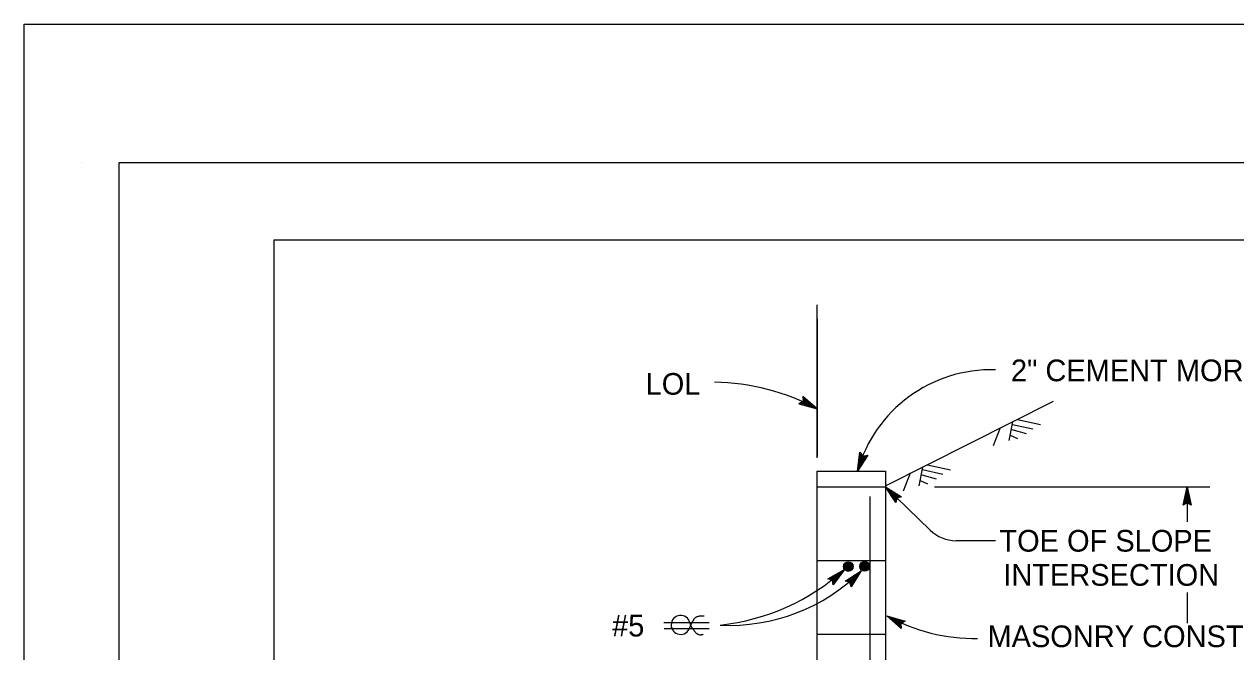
# Model space of a CAD drawing. Extents: x -894 to 866, y -476 to 714.
# Drawn here: x -894 to -502.9, y 511 to 713.6 of the extents above; entities that cross this region are included whole.
import ezdxf

# ---------------------------------------------------------------- set-up
doc = ezdxf.new("R2010")
doc.units = 0
doc.layers.add('10 Sheet Format', color=7, linetype='Continuous')
doc.layers.add('60 Nongeo Data', color=7, linetype='Continuous')

msp = doc.modelspace()

# ---------------------------------------------------------------- linework, layer by layer
at = {"layer": '10 Sheet Format'}
for p, q in [((-875.41, 668.97), (-875.41, 668.97)), ((-813.45, 643.96), (811.55, 643.96)), ((-813.45, 643.96), (-813.45, -406.04))]:
    msp.add_line(p, q, dxfattribs=at)
for points in [[(-894.04, 713.57), (865.96, 713.57), (865.96, -476.43), (-894.04, -476.43)], [(-863.43, 668.96), (836.57, 668.96), (836.57, -431.04), (-863.43, -431.04)], [(-863.43, 668.96), (836.57, 668.96), (836.57, -431.04), (-863.43, -431.04)]]:
    msp.add_lwpolyline(points, close=True, dxfattribs=at)
at = {"layer": '60 Nongeo Data'}
for p, q in [((-637.99, 605.86), (-637.99, 622.95)), ((-637.99, 618.49), (-637.99, 574.01)), ((-637.99, 574.66), (-637.99, 618.49)), ((-637.99, 597.51), (-637.99, 602.58)), ((-637.99, 573.65), (-637.99, 595.12)), ((-642.59, 591.9), (-643.92, 591.09)), ((-643.92, 591.09), (-643.92, 591.09)), ((-643.92, 591.09), (-637.99, 589.47)), ((-643.56, 591.31), (-639.21, 590.11)), ((-643.19, 591.52), (-640.43, 590.76)), ((-642.87, 591.74), (-641.65, 591.41)), ((-637.99, 589.47), (-642.67, 593.45)), ((-642.67, 593.45), (-642.67, 593.45)), ((-642.67, 593.45), (-642.59, 591.9)), ((-640.43, 590.76), (-642.64, 592.64)), ((-639.22, 590.12), (-642.63, 593.03)), ((-641.65, 591.41), (-642.6, 592.21)), ((-637.99, 589.47), (-637.99, 589.47)), ((-578.91, 583.29), (-581.2, 577.52)), ((-574.97, 585.24), (-576.2, 579.18)), ((-574.98, 584.42), (-568.36, 582.92)), ((-573.37, 586.02), (-565.97, 584.35)), ((-575.74, 580.97), (-573.32, 579.89)), ((-575.23, 582.79), (-570.57, 581.49)), ((-625.06, 569.33), (-624.21, 575.42)), ((-624.58, 570.63), (-623.96, 575.07)), ((-624.21, 575.42), (-624.21, 575.42)), ((-624.21, 575.42), (-623.25, 574.2)), ((-621.71, 574.48), (-625.06, 569.33)), ((-622.12, 574.41), (-624.58, 570.62)), ((-624.09, 571.92), (-623.69, 574.78)), ((-622.54, 574.31), (-624.09, 571.92)), ((-623.61, 573.21), (-623.44, 574.44)), ((-622.92, 574.27), (-623.61, 573.21)), ((-623.25, 574.2), (-621.71, 574.48)), ((-621.71, 574.48), (-621.71, 574.48)), ((-602.42, 571.4), (-595.01, 569.72)), ((-637.99, 347.78), (-637.99, 569.28)), ((-637.99, 569.28), (-615.99, 569.28)), ((-625.06, 569.33), (-625.06, 569.33)), ((-615.99, 569.28), (-615.99, 445.28)), ((-607.96, 568.66), (-610.24, 562.89)), ((-604.02, 570.61), (-605.24, 564.55)), ((-604.28, 568.16), (-599.62, 566.86)), ((-604.03, 569.79), (-597.41, 568.29)), ((-637.99, 564.28), (-615.99, 564.28)), ((-615.99, 564.28), (-601.52, 550.25)), ((-612.62, 559.14), (-615.99, 564.28)), ((-615.99, 564.28), (-615.99, 564.28)), ((-615.99, 564.28), (-610.76, 561.05)), ((-612.52, 559.54), (-615, 563.32)), ((-614.99, 563.31), (-611.18, 560.96)), ((-604.78, 566.34), (-602.36, 565.26)), ((-600.14, 564.28), (-511.28, 564.28)), ((-519.92, 558.28), (-518.58, 564.28)), ((-518.58, 564.28), (-518.58, 564.28)), ((-518.58, 564.28), (-517.25, 558.28)), ((-518.58, 564.28), (-518.58, 552.99)), ((-620.99, 561.12), (-620.99, 351.28)), ((-612.44, 559.96), (-614.01, 562.35)), ((-614.01, 562.35), (-611.54, 560.83)), ((-612.33, 560.34), (-613.02, 561.39)), ((-613.02, 561.39), (-611.96, 560.74)), ((-612.26, 560.66), (-612.62, 559.14)), ((-610.76, 561.05), (-612.26, 560.66)), ((-610.76, 561.05), (-610.76, 561.05)), ((-519.57, 558.49), (-518.58, 562.9)), ((-519.21, 558.73), (-518.58, 561.51)), ((-518.86, 558.9), (-518.59, 560.13)), ((-518.59, 560.13), (-518.32, 558.92)), ((-518.58, 562.89), (-517.61, 558.51)), ((-518.58, 561.51), (-517.96, 558.69)), ((-612.62, 559.14), (-612.62, 559.14)), ((-518.58, 559.08), (-519.92, 558.28)), ((-519.92, 558.28), (-519.92, 558.28)), ((-517.25, 558.28), (-518.58, 559.08)), ((-517.25, 558.28), (-517.25, 558.28)), ((-580.5, 546.87), (-593.17, 546.87)), ((-637.99, 540.48), (-615.99, 540.48)), ((-634.62, 534.55), (-629.26, 537.56)), ((-634.22, 534.43), (-630.28, 536.64)), ((-630.29, 536.63), (-632.9, 532.99)), ((-629.26, 537.56), (-632.84, 532.57)), ((-629.26, 537.56), (-629.26, 537.56)), ((-628.97, 533.85), (-623.78, 537.15)), ((-628.56, 533.75), (-624.75, 536.17)), ((-624.76, 536.16), (-627.17, 532.38)), ((-623.78, 537.15), (-627.08, 531.96)), ((-623.78, 537.15), (-623.78, 537.15)), ((-633.13, 534.09), (-634.62, 534.55)), ((-634.62, 534.55), (-634.62, 534.55)), ((-633.81, 534.32), (-631.31, 535.72)), ((-633.44, 534.18), (-632.34, 534.8)), ((-632.84, 532.57), (-633.13, 534.09)), ((-632.34, 534.8), (-633.06, 533.79)), ((-631.31, 535.72), (-633, 533.37)), ((-632.84, 532.57), (-632.84, 532.57)), ((-627.45, 533.47), (-628.97, 533.85)), ((-628.97, 533.85), (-628.97, 533.85)), ((-628.14, 533.67), (-625.73, 535.2)), ((-627.77, 533.54), (-626.71, 534.22)), ((-627.08, 531.96), (-627.45, 533.47)), ((-626.71, 534.22), (-627.37, 533.18)), ((-625.73, 535.2), (-627.29, 532.76)), ((-627.08, 531.96), (-627.08, 531.96)), ((-518.58, 530.18), (-518.58, 520.25)), ((-687.49, 520.5), (-672.94, 520.5)), ((-610.95, 518.56), (-615.56, 522.64)), ((-615.56, 522.64), (-615.56, 522.64)), ((-615.56, 522.64), (-609.66, 520.9)), ((-610.97, 518.98), (-614.35, 521.97)), ((-614.34, 521.97), (-610.04, 520.7)), ((-611, 519.41), (-613.14, 521.3)), ((-613.14, 521.3), (-610.37, 520.48)), ((-610.99, 519.79), (-611.93, 520.63)), ((-611.93, 520.63), (-610.74, 520.28)), ((-609.66, 520.9), (-611.01, 520.12)), ((-609.66, 520.9), (-609.66, 520.9)), ((-687.42, 518.48), (-672.94, 518.48)), ((-637.99, 516.68), (-615.99, 516.68)), ((-611.01, 520.12), (-610.95, 518.56)), ((-610.95, 518.56), (-610.95, 518.56))]:
    msp.add_line(p, q, dxfattribs=at)
msp.add_lwpolyline([(-615.99, 564.54), (-561.77, 591.85)], dxfattribs=at)
for centre, radius in [((-627.98, 538.53), 1.56), ((-627.98, 538.53), 1.37), ((-622.72, 538.57), 1.56), ((-622.72, 538.57), 1.37), ((-627.98, 538.53), 1.19), ((-627.98, 538.53), 1), ((-627.98, 538.53), 0.812), ((-627.98, 538.53), 0.625), ((-627.98, 538.53), 0.437), ((-627.98, 538.53), 0.187), ((-622.72, 538.57), 1.19), ((-622.72, 538.57), 1), ((-622.72, 538.57), 0.812), ((-622.72, 538.57), 0.625), ((-622.72, 538.57), 0.437), ((-622.72, 538.57), 0.187)]:
    msp.add_circle(centre, radius, dxfattribs=at)
for centre, radius, start, end in [((-581.79, 557.07), 44.97, 88.3298, 164.182), ((-672.26, 524.85), 73.14, 62.0589, 89.1427), ((-593.17, 558.87), 12, 225.8885, 270), ((-677.35, 591.22), 72.06, 276.404, 311.8672), ((-666.28, 579.63), 60.09, 267.1103, 315.0169), ((-682.11, 519.67), 3.06, 13.8979, 344.0485), ((-587.18, 574.02), 58.7, 241.0856, 270.942)]:
    msp.add_arc(centre, radius, start, end, dxfattribs=at)
for points in [[(-679.17, 518.83), (-679.08, 519.06), (-678.98, 519.3), (-678.88, 519.57), (-678.74, 519.81), (-678.64, 520.05), (-678.54, 520.25), (-678.44, 520.45), (-678.3, 520.66), (-678.2, 520.86), (-678.03, 521.1), (-677.89, 521.34), (-677.82, 521.53), (-677.69, 521.71), (-677.54, 521.9), (-677.28, 522.11), (-677.04, 522.25), (-676.77, 522.36), (-676.54, 522.42), (-676.26, 522.53), (-676.03, 522.56), (-675.72, 522.63), (-675.45, 522.63), (-675.24, 522.63), (-674.94, 522.63), (-674.7, 522.59), (-674.53, 522.59)], [(-679.14, 520.41), (-679.08, 520.15), (-679.01, 519.94), (-678.95, 519.74), (-678.84, 519.54), (-678.74, 519.3), (-678.64, 519.03), (-678.54, 518.82), (-678.34, 518.58), (-678.2, 518.38), (-678.03, 518.18), (-677.79, 517.87), (-677.66, 517.7), (-677.45, 517.43), (-677.21, 517.12), (-676.98, 516.95), (-676.74, 516.82), (-676.54, 516.72), (-676.23, 516.55), (-675.89, 516.51), (-675.48, 516.51), (-675.18, 516.58), (-674.8, 516.65)]]:
    msp.add_spline(points, degree=3, dxfattribs=at)

# ---------------------------------------------------------------- texts
for s, p in [('2" CEMENT MORTAR CAP', (-575.47, 598.33)), ('LOL', (-693.42, 593.98)), ('TOE OF SLOPE', (-579.2, 543.33)), ('INTERSECTION', (-577.93, 532.31)), ('#5', (-704.25, 515.94)), ('MASONRY CONSTRUCTION', (-583.05, 512.5))]:
    msp.add_text(s, height=7, dxfattribs=at).set_placement(p)

doc.saveas('drawing.dxf')
